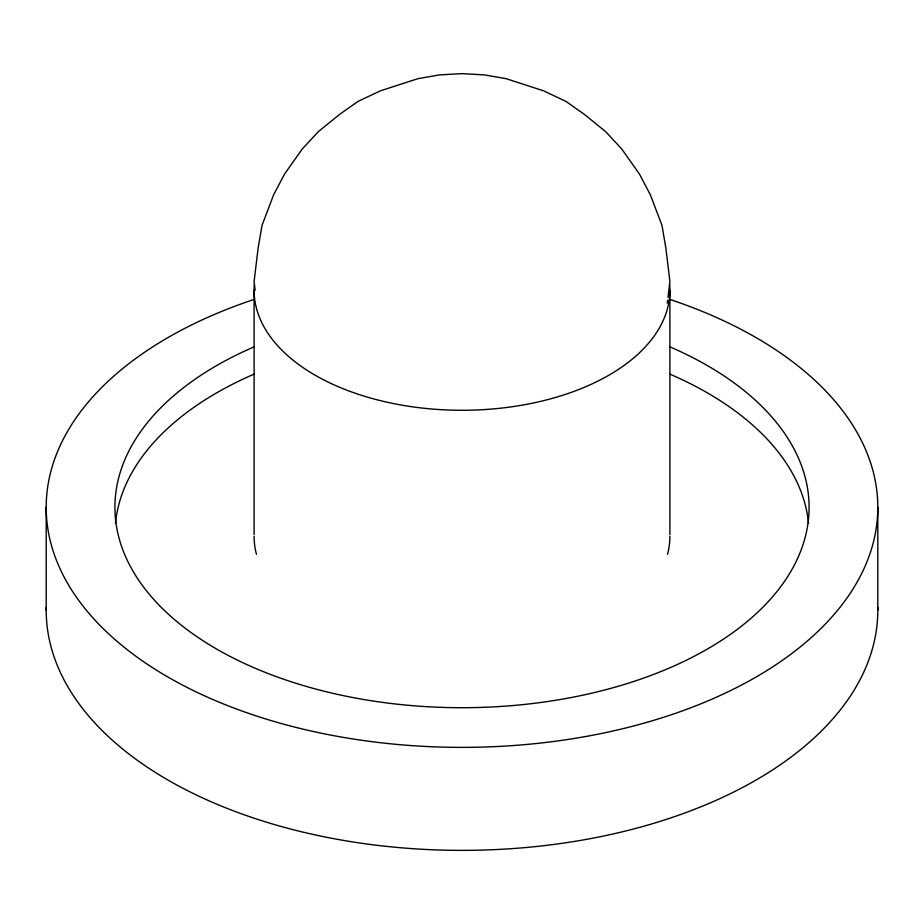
<?xml version="1.0" encoding="UTF-8"?>
<svg xmlns="http://www.w3.org/2000/svg" width="924" height="924" viewBox="0 0 924 924"><rect width="100%" height="100%" fill="white"/><g stroke="black" fill="none" stroke-linecap="round" stroke-linejoin="round"><path stroke-width="1.39" d="M46.2 610.314L46.2 507.322M254.1 534.592L254.1 290.252M669.9 534.592L669.9 290.252M877.8 610.314L877.8 507.322M667.29 303.13L667.636 300.265M667.971 297.401L669.9 281.45L665.904 248.337L661.988 225.375L650.381 194.86L639.454 174.058L621.702 148.949L605.728 131.705L584.234 114.264L565.95 101.409L543.67 90.852L506.202 78.702L484.534 74.913L462 73.631L439.466 74.913L417.798 78.702L380.33 90.852L358.05 101.409L339.766 114.264L318.272 131.705L302.298 148.949L284.546 174.058L273.62 194.86L262.012 225.375L258.096 248.337L254.1 281.45L255.163 290.252M877.765 607.472A415.8 240.055 0 0 1 462 850.369A415.8 240.055 0 0 1 46.235 607.472M670.824 299.734A415.8 240.055 0 0 1 780.295 661.78A415.8 240.055 0 0 1 143.705 661.78A415.8 240.055 0 0 1 253.176 299.723M669.681 284.719A207.9 120.028 0 0 1 462 410.279A207.9 120.028 0 0 1 254.319 284.719M669.9 536.324A207.9 120.028 0 0 1 667.555 554.296M256.445 554.296A207.9 120.028 0 0 1 254.1 536.324M669.727 346.777A347.089 200.393 0 0 1 718.907 642.064A347.089 200.393 0 0 1 205.093 642.064A347.089 200.393 0 0 1 254.273 346.777M115.454 523.377A347.089 200.393 0 0 1 254.273 374.058M669.727 374.058A347.089 200.393 0 0 1 808.546 523.377"/></g></svg>
